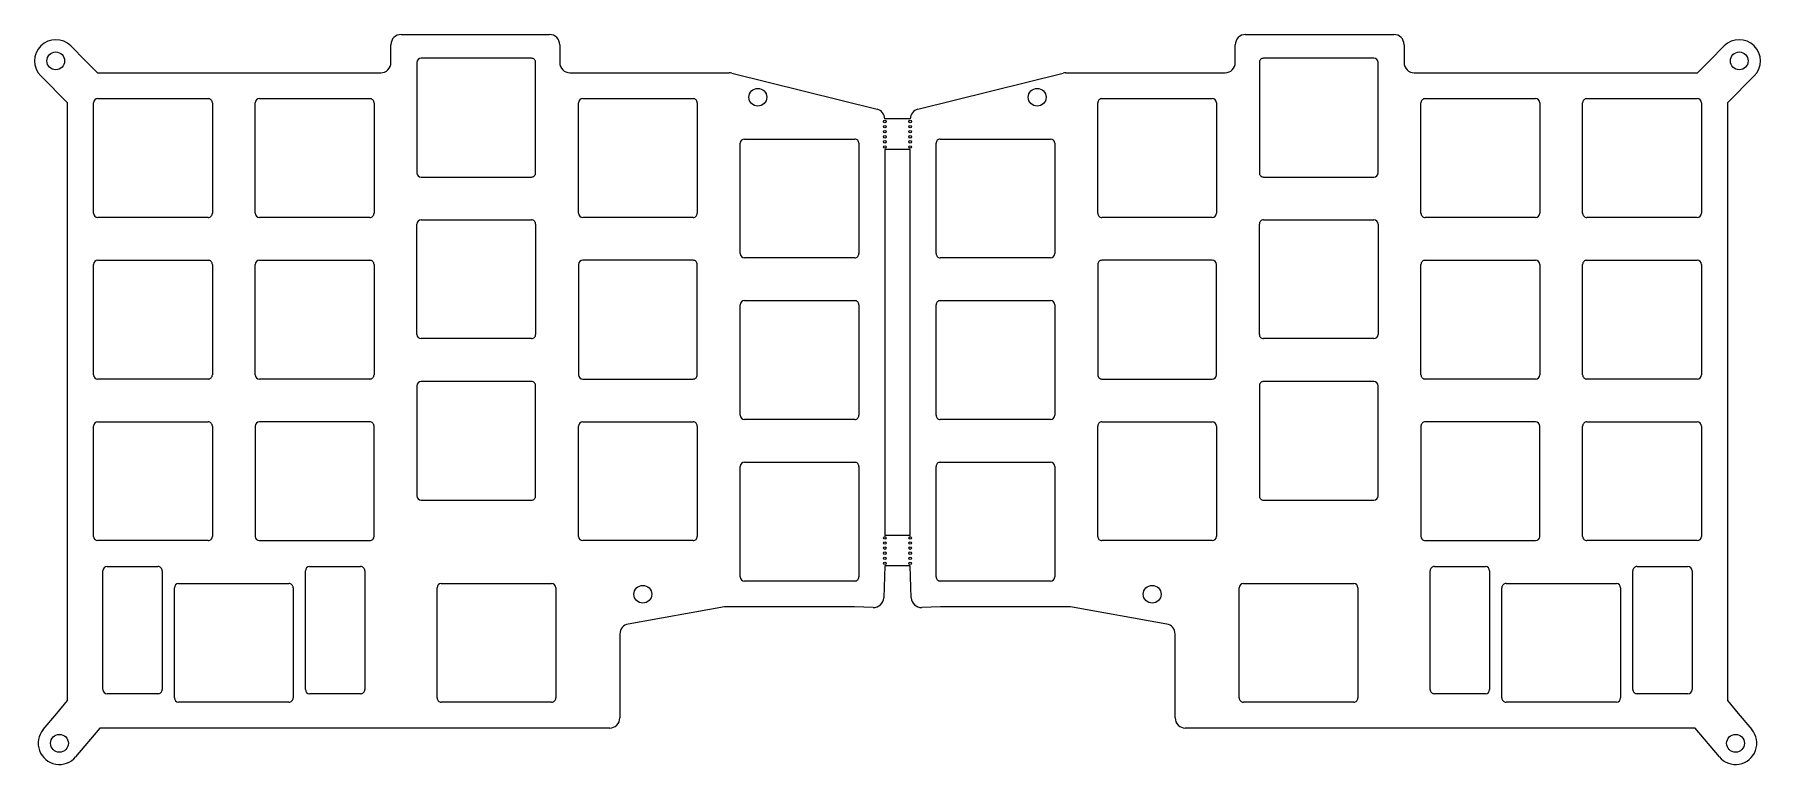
# Model space of a CAD drawing. Extents: x 64 to 268, y -131 to -45.
import ezdxf

# ---------------------------------------------------------------- set-up
doc = ezdxf.new("R2010")
doc.units = 0
doc.layers.add('BLACK', color=7, linetype='CONTINUOUS')

msp = doc.modelspace()

# ---------------------------------------------------------------- linework, layer by layer
at = {"layer": 'BLACK', "linetype": 'CONTINUOUS'}
for p, q in [((68.383703, -46.504456), (70.128628, -48.255179)), ((106.1105, -48.470363), (106.1105, -46.357862)), ((107.3105, -45.157863), (124.8105, -45.157863)), ((126.0105, -46.357862), (126.0105, -48.470363)), ((205.6105, -48.470363), (205.6105, -46.357862)), ((206.8105, -45.157863), (224.3105, -45.157863)), ((225.5105, -46.357862), (225.5105, -48.470363)), ((261.492372, -48.255179), (263.237297, -46.504456)), ((70.128628, -48.255179), (71.543811, -49.670363)), ((109.170279, -48.459064), (109.170278, -61.459064)), ((122.670278, -47.959064), (109.670278, -47.959063)), ((123.170278, -61.459064), (123.170279, -48.459064)), ((208.450721, -48.459064), (208.450722, -61.459064)), ((221.950722, -47.959063), (208.950722, -47.959064)), ((222.450722, -61.459064), (222.450721, -48.459064)), ((260.077189, -49.670363), (261.492372, -48.255179)), ((68.0105, -53.212839), (64.84231, -50.034123)), ((71.543811, -49.670363), (104.9105, -49.670363)), ((127.2105, -49.670362), (145.990359, -49.670363)), ((146.279309, -49.705671), (163.399449, -53.953013)), ((168.221551, -53.953013), (185.341691, -49.705671)), ((185.630641, -49.670363), (204.4105, -49.670362)), ((226.7105, -49.670363), (260.077189, -49.670363)), ((266.77869, -50.034123), (263.6105, -53.212839)), ((71.570279, -52.721563), (84.57028, -52.721564)), ((90.620279, -52.721563), (103.620279, -52.721564)), ((128.720279, -52.721563), (141.720277, -52.721564)), ((189.900723, -52.721564), (202.900721, -52.721563)), ((228.000721, -52.721564), (241.000721, -52.721563)), ((247.05072, -52.721564), (260.050721, -52.721563)), ((68.010501, -123.685378), (68.0105, -53.212839)), ((71.07028, -66.221564), (71.070278, -53.221564)), ((85.070278, -53.221563), (85.070279, -66.221563)), ((90.120279, -66.221564), (90.120278, -53.221564)), ((104.120279, -53.221564), (104.120279, -66.221564)), ((128.220277, -66.221564), (128.220279, -53.221564)), ((142.220279, -53.221564), (142.220278, -66.221563)), ((189.400722, -66.221563), (189.400721, -53.221564)), ((203.400721, -53.221564), (203.400723, -66.221564)), ((227.500721, -66.221564), (227.500721, -53.221564)), ((241.500722, -53.221564), (241.500721, -66.221564)), ((246.550721, -66.221563), (246.550722, -53.221563)), ((260.550722, -53.221564), (260.55072, -66.221564)), ((263.6105, -53.212839), (263.610499, -123.685378)), ((167.310499, -55.117706), (164.310499, -55.117706)), ((147.270279, -70.984064), (147.270279, -57.984064)), ((147.770279, -57.484063), (160.770279, -57.484064)), ((161.270279, -57.984063), (161.270278, -70.984063)), ((164.310499, -58.717706), (164.3105, -104.203724)), ((167.310499, -58.717706), (164.310499, -58.717706)), ((167.3105, -104.203724), (167.310501, -58.717706)), ((170.350722, -70.984063), (170.350721, -57.984063)), ((170.850721, -57.484064), (183.850721, -57.484063)), ((184.350721, -57.984064), (184.350721, -70.984064)), ((109.670279, -61.959063), (122.670279, -61.959064)), ((208.950721, -61.959064), (221.950721, -61.959063)), ((84.570278, -66.721564), (71.570278, -66.721563)), ((103.620279, -66.721564), (90.620279, -66.721563)), ((109.670278, -67.009062), (122.670278, -67.009064)), ((141.720279, -66.721564), (128.720279, -66.721563)), ((202.900721, -66.721563), (189.900721, -66.721564)), ((208.950722, -67.009064), (221.950722, -67.009062)), ((241.000721, -66.721563), (228.000721, -66.721564)), ((260.050722, -66.721563), (247.050722, -66.721564)), ((109.170278, -80.509064), (109.170279, -67.509064)), ((123.170279, -67.509063), (123.170279, -80.509063)), ((208.450721, -80.509063), (208.450721, -67.509063)), ((222.450721, -67.509064), (222.450722, -80.509064)), ((71.070279, -85.271564), (71.070278, -72.271564)), ((71.570279, -71.771563), (84.570279, -71.771565)), ((85.070278, -72.271563), (85.070279, -85.271563)), ((90.120279, -85.271564), (90.120278, -72.271563)), ((90.620279, -71.771563), (103.620279, -71.771564)), ((104.120279, -72.271563), (104.120279, -85.271563)), ((128.220279, -72.271564), (128.220278, -85.271564)), ((141.720279, -71.771564), (128.720279, -71.771562)), ((142.220278, -85.271563), (142.220279, -72.271563)), ((160.770279, -71.484064), (147.770279, -71.484063)), ((183.850721, -71.484063), (170.850721, -71.484064)), ((189.400721, -72.271563), (189.400722, -85.271563)), ((202.900721, -71.771562), (189.900721, -71.771564)), ((203.400722, -85.271564), (203.400721, -72.271564)), ((227.500721, -85.271563), (227.500721, -72.271563)), ((228.000721, -71.771564), (241.000721, -71.771563)), ((241.500722, -72.271563), (241.500721, -85.271564)), ((246.550721, -85.271563), (246.550722, -72.271563)), ((247.050721, -71.771565), (260.050721, -71.771563)), ((260.550722, -72.271564), (260.550721, -85.271564)), ((147.270279, -90.034063), (147.270279, -77.034063)), ((147.770279, -76.534063), (160.770279, -76.534064)), ((161.270279, -77.034063), (161.270278, -90.034063)), ((170.350722, -90.034063), (170.350721, -77.034063)), ((170.850721, -76.534064), (183.850721, -76.534063)), ((184.350721, -77.034063), (184.350721, -90.034063)), ((122.670279, -81.009064), (109.670279, -81.009063)), ((221.950721, -81.009063), (208.950721, -81.009064)), ((84.570278, -85.771564), (71.570278, -85.771563)), ((103.620279, -85.771564), (90.620279, -85.771563)), ((109.170278, -86.559063), (109.170278, -99.559063)), ((122.670278, -86.059064), (109.670279, -86.059063)), ((123.170279, -99.559063), (123.170279, -86.559063)), ((128.720279, -85.771563), (141.720279, -85.771564)), ((189.900721, -85.771564), (202.900721, -85.771563)), ((208.450721, -86.559063), (208.450721, -99.559063)), ((221.950721, -86.059063), (208.950722, -86.059064)), ((222.450722, -99.559063), (222.450722, -86.559063)), ((241.000721, -85.771563), (228.000721, -85.771564)), ((260.050722, -85.771563), (247.050722, -85.771564)), ((71.070279, -104.321563), (71.070279, -91.321563)), ((71.570279, -90.821563), (84.570279, -90.821564)), ((85.070278, -91.321563), (85.070279, -104.321563)), ((90.120278, -91.321562), (90.120279, -104.321563)), ((103.620279, -90.821564), (90.620279, -90.821563)), ((104.120279, -104.321563), (104.120279, -91.321563)), ((128.220278, -104.321563), (128.22028, -91.321563)), ((128.720279, -90.821564), (141.720279, -90.821564)), ((142.22028, -91.321563), (142.220278, -104.321563)), ((160.770279, -90.534064), (147.770279, -90.534063)), ((183.850721, -90.534063), (170.850721, -90.534064)), ((189.400722, -104.321563), (189.40072, -91.321563)), ((189.900721, -90.821564), (202.900721, -90.821564)), ((203.40072, -91.321563), (203.400722, -104.321563)), ((227.500721, -91.321563), (227.500721, -104.321563)), ((241.000721, -90.821563), (228.000721, -90.821564)), ((241.500721, -104.321563), (241.500722, -91.321562)), ((246.550721, -104.321563), (246.550722, -91.321563)), ((247.050721, -90.821564), (260.050721, -90.821563)), ((260.550721, -91.321563), (260.550721, -104.321563)), ((147.770279, -95.584064), (160.770279, -95.584063)), ((170.850721, -95.584063), (183.850721, -95.584064)), ((147.270279, -109.084063), (147.270279, -96.084063)), ((161.270279, -96.084063), (161.270278, -109.084063)), ((170.350722, -109.084063), (170.350721, -96.084063)), ((184.350721, -96.084063), (184.350721, -109.084063)), ((109.670279, -100.059064), (122.670278, -100.059063)), ((208.950722, -100.059063), (221.950721, -100.059064)), ((84.570277, -104.821563), (71.570278, -104.821564)), ((90.620279, -104.821564), (103.620279, -104.821563)), ((141.72028, -104.821563), (128.720279, -104.821564)), ((167.3105, -104.203724), (164.3105, -104.203724)), ((202.900721, -104.821564), (189.90072, -104.821563)), ((228.000721, -104.821563), (241.000721, -104.821564)), ((260.050722, -104.821564), (247.050723, -104.821563)), ((72.15728, -122.371563), (72.15728, -108.371563)), ((72.657279, -107.871563), (78.657278, -107.871563)), ((79.157278, -108.371564), (79.157279, -122.371564)), ((96.033279, -122.371564), (96.033279, -108.371564)), ((96.533278, -107.871564), (102.533278, -107.871564)), ((103.033279, -108.371564), (103.03328, -122.371563)), ((160.770279, -109.584063), (147.770279, -109.584064)), ((164.3105, -107.803724), (164.181131, -111.550262)), ((167.3105, -107.803724), (164.3105, -107.803724)), ((167.439869, -111.550262), (167.3105, -107.803724)), ((183.850721, -109.584064), (170.850721, -109.584063)), ((228.58772, -122.371563), (228.587721, -108.371564)), ((229.087722, -107.871564), (235.087722, -107.871564)), ((235.587721, -108.371564), (235.587721, -122.371564)), ((252.463721, -122.371564), (252.463722, -108.371564)), ((252.963722, -107.871563), (258.963721, -107.871563)), ((259.46372, -108.371563), (259.46372, -122.371563)), ((80.595279, -123.371564), (80.595278, -110.371563)), ((81.095279, -109.871563), (94.095279, -109.871564)), ((94.595278, -110.371563), (94.595279, -123.371564)), ((111.551529, -123.371563), (111.551529, -110.371563)), ((112.051528, -109.871563), (125.051528, -109.871564)), ((125.551529, -110.371563), (125.551529, -123.371563)), ((206.069471, -123.371563), (206.069471, -110.371563)), ((206.569472, -109.871564), (219.569472, -109.871563)), ((220.069471, -110.371563), (220.069471, -123.371563)), ((237.025721, -123.371564), (237.025722, -110.371563)), ((237.525721, -109.871564), (250.525721, -109.871563)), ((251.025722, -110.371563), (251.025721, -123.371564)), ((145.4105, -112.632863), (134.080816, -114.655878)), ((160.7605, -112.632863), (145.4105, -112.632863)), ((162.940434, -112.708136), (160.7605, -112.632863)), ((170.8605, -112.632863), (168.680566, -112.708136)), ((186.2105, -112.632863), (170.8605, -112.632863)), ((197.540184, -114.655878), (186.2105, -112.632863)), ((133.09175, -115.837193), (133.09175, -125.720363)), ((198.52925, -125.720363), (198.52925, -115.837193)), ((66.728259, -125.213493), (68.010501, -123.685378)), ((78.657279, -122.871564), (72.657279, -122.871564)), ((94.095278, -123.871563), (81.095278, -123.871563)), ((102.533279, -122.871563), (96.533279, -122.871563)), ((125.051528, -123.871564), (112.051528, -123.871563)), ((219.569472, -123.871563), (206.569472, -123.871564)), ((235.087721, -122.871563), (229.087721, -122.871563)), ((250.525722, -123.871563), (237.525722, -123.871563)), ((258.963721, -122.871564), (252.963721, -122.871564)), ((263.610499, -123.685378), (264.892741, -125.213493)), ((65.13628, -127.104361), (66.728259, -125.213493)), ((264.892741, -125.213493), (266.48472, -127.104361)), ((71.827336, -126.920362), (68.961166, -130.324648)), ((131.89175, -126.920362), (71.827336, -126.920362)), ((259.793664, -126.920362), (199.72925, -126.920362)), ((262.659834, -130.324648), (259.793664, -126.920362))]:
    msp.add_line(p, q, dxfattribs=at)
at = {"layer": 'BLACK'}
for centre, radius in [((66.613007, -48.26929), 1.05), ((265.007993, -48.26929), 1.05), ((149.348959, -52.553611), 1.050001), ((182.272041, -52.553611), 1.050001), ((164.310499, -55.417706), 0.15), ((164.310499, -56.017706), 0.15), ((164.310499, -56.617706), 0.15), ((167.310499, -55.417706), 0.15), ((167.310499, -56.017706), 0.15), ((167.310499, -56.617706), 0.15), ((164.310499, -57.217706), 0.15), ((164.310499, -57.817706), 0.15), ((164.310499, -58.417706), 0.15), ((167.310499, -57.217706), 0.15), ((167.310499, -57.817706), 0.15), ((167.310499, -58.417706), 0.15), ((164.3105, -104.503724), 0.15), ((164.3105, -105.103724), 0.15), ((164.3105, -105.703724), 0.15), ((167.3105, -104.503724), 0.15), ((167.3105, -105.103724), 0.15), ((167.3105, -105.703724), 0.15), ((164.3105, -106.303724), 0.15), ((164.3105, -106.903724), 0.15), ((164.3105, -107.503724), 0.15), ((167.3105, -106.303724), 0.15), ((167.3105, -106.903724), 0.15), ((167.3105, -107.503724), 0.15), ((135.799066, -111.146587), 1.050001), ((195.821934, -111.146587), 1.050001), ((67.048723, -128.714505), 1.05), ((264.572277, -128.714505), 1.05)]:
    msp.add_circle(centre, radius, dxfattribs=at)
for centre, radius, start, end in [((66.613008, -48.269292), 2.5, -315.09498119, -135.09507928), ((107.310568, -46.357931), 1.200069, 90.00324657, 179.99670568), ((124.810531, -46.357831), 1.199969, -0.00150405, 90.00150405), ((206.810468, -46.357831), 1.199969, -270.00150405, -179.99849595), ((224.310431, -46.357931), 1.200069, 0.00329432, 89.99675343), ((265.007991, -48.269292), 2.5, -44.90492072, 135.09498119), ((104.910568, -48.470431), 1.199931, -90.00329469, 0.00324695), ((109.670308, -48.459091), 0.500029, 90.00343755, 179.99679163), ((122.670321, -48.459021), 0.499958, -0.00487056, 90.00498515), ((127.21053, -48.47033), 1.200031, -179.99847215, -90.0014801), ((204.410469, -48.47033), 1.200031, -89.9985199, -0.00152785), ((208.950678, -48.459021), 0.499958, -270.00498515, -179.99512944), ((221.950691, -48.459091), 0.500029, 0.00320837, 89.99656245), ((226.710431, -48.470431), 1.199931, -180.00324695, -89.99670531), ((145.990429, -50.869803), 1.199441, 76.06362563, 90.00337325), ((185.63057, -50.869803), 1.199441, 89.99662675, 103.93637437), ((71.570307, -53.221592), 0.50003, 90.00338025, 179.99673434), ((84.570321, -53.221521), 0.499957, -0.00492785, 90.00469866), ((90.620307, -53.221592), 0.50003, 90.00338025, 179.99673434), ((103.620321, -53.221521), 0.499957, -0.00492785, 90.00481326), ((128.720308, -53.221591), 0.500029, 90.00332296, 179.99679163), ((141.720321, -53.221521), 0.499958, -0.00487057, 90.00509975), ((189.900678, -53.221521), 0.499958, -270.00509975, -179.99512943), ((202.900691, -53.221591), 0.500029, 0.00320837, 89.99667704), ((228.000678, -53.221521), 0.499957, -270.00481326, -179.99507215), ((241.000692, -53.221592), 0.50003, 0.00326566, 89.99661975), ((247.050678, -53.221521), 0.499957, -270.00469866, -179.99507215), ((260.050692, -53.221592), 0.50003, 0.00326566, 89.99661975), ((163.110502, -55.117702), 1.199997, -0.00015591, 76.06684737), ((168.510497, -55.117702), 1.199997, -256.06684737, -179.99984409), ((147.770308, -57.984091), 0.500029, 90.00332296, 179.99679163), ((160.770321, -57.984021), 0.499958, -0.00475596, 90.00487055), ((170.850678, -57.984021), 0.499958, -270.00487055, -179.99524404), ((183.850691, -57.984091), 0.500029, 0.00320837, 89.99667704), ((109.67032, -61.45902), 0.500043, -179.99501568, -90.00475514), ((122.670307, -61.459092), 0.499971, -90.00320875, 0.00332334), ((208.950692, -61.459092), 0.499971, -180.00332334, -89.99679125), ((221.950679, -61.45902), 0.500043, -89.99524486, -0.00498432), ((71.570321, -66.221521), 0.500042, -179.99518757, -90.00492703), ((84.570308, -66.221592), 0.499971, -90.00332335, 0.00332335), ((90.62032, -66.22152), 0.500042, -179.99507297, -90.00481244), ((103.620307, -66.221592), 0.499972, -90.00326605, 0.00326605), ((109.670308, -67.509091), 0.50003, 90.00349484, 179.99684893), ((122.670321, -67.509021), 0.499958, -0.00475597, 90.00498515), ((128.720319, -66.221519), 0.500043, -179.99495838, -90.00469784), ((141.720307, -66.221592), 0.499971, -90.00320875, 0.00343794), ((189.900692, -66.221592), 0.499971, -180.00343794, -89.99679125), ((202.90068, -66.221519), 0.500043, -89.99530216, -0.00504162), ((208.950678, -67.509021), 0.499958, -270.00498515, -179.99524403), ((221.950691, -67.509091), 0.50003, 0.00315107, 89.99650516), ((228.000692, -66.221592), 0.499972, -180.00326605, -89.99673395), ((241.000679, -66.22152), 0.500042, -89.99518756, -0.00492703), ((247.050692, -66.221592), 0.499971, -180.00332335, -89.99667665), ((260.050678, -66.221521), 0.500042, -89.99507297, -0.00481243), ((147.77032, -70.98402), 0.500042, -179.99507297, -90.00481244), ((160.770307, -70.984092), 0.499971, -90.00320875, 0.00343794), ((170.850692, -70.984092), 0.499971, -180.00343794, -89.99679125), ((183.850679, -70.98402), 0.500042, -89.99518756, -0.00492703), ((71.570307, -72.271592), 0.50003, 90.00338025, 179.99673434), ((84.570321, -72.271521), 0.499957, -0.00487056, 90.00487056), ((90.620308, -72.271591), 0.50003, 90.00343754, 179.99667705), ((103.620321, -72.271521), 0.499957, -0.00492785, 90.00481326), ((128.720308, -72.271591), 0.50003, 90.00338026, 179.99684893), ((141.720321, -72.271521), 0.499958, -0.00475596, 90.00487055), ((189.900678, -72.271521), 0.499958, -270.00487055, -179.99524404), ((202.900691, -72.271591), 0.50003, 0.00315107, 89.99661974), ((228.000678, -72.271521), 0.499957, -270.00481326, -179.99507215), ((241.000691, -72.271591), 0.50003, 0.00332295, 89.99656246), ((247.050678, -72.271521), 0.499957, -270.00487056, -179.99512944), ((260.050692, -72.271592), 0.50003, 0.00326566, 89.99661975), ((147.770308, -77.034092), 0.500029, 90.00332296, 179.99667704), ((160.770321, -77.034021), 0.499958, -0.00475596, 90.00487055), ((170.850678, -77.034021), 0.499958, -270.00487055, -179.99524404), ((183.850692, -77.034092), 0.500029, 0.00332296, 89.99667704), ((109.67032, -80.50902), 0.500043, -179.99501568, -90.00475514), ((122.670307, -80.509092), 0.499972, -90.00326605, 0.00338064), ((208.950692, -80.509092), 0.499972, -180.00338064, -89.99673395), ((221.950679, -80.50902), 0.500043, -89.99524486, -0.00498432), ((71.570321, -85.271521), 0.500042, -179.99518757, -90.00492703), ((84.570307, -85.271592), 0.499972, -90.00315145, 0.00338064), ((90.62032, -85.27152), 0.500042, -179.99507297, -90.00481244), ((103.620307, -85.271592), 0.499972, -90.00326605, 0.00338064), ((128.72032, -85.27152), 0.500043, -179.99501568, -90.00475514), ((141.720307, -85.271592), 0.499971, -90.00320875, 0.00343794), ((189.900692, -85.271592), 0.499971, -180.00343794, -89.99679125), ((202.900679, -85.27152), 0.500043, -89.99524486, -0.00498432), ((228.000692, -85.271592), 0.499972, -180.00338064, -89.99673395), ((241.000679, -85.27152), 0.500042, -89.99518756, -0.00492703), ((247.050692, -85.271592), 0.499972, -180.00338064, -89.99684855), ((260.050678, -85.271521), 0.500042, -89.99507297, -0.00481243), ((109.670306, -86.559093), 0.500029, 90.00320837, 179.99656244), ((122.670321, -86.559021), 0.499958, -0.00475597, 90.00498515), ((208.950678, -86.559021), 0.499958, -270.00498515, -179.99524403), ((221.950693, -86.559093), 0.500029, 0.00343756, 89.99679163), ((71.570307, -91.321592), 0.500029, 90.00326567, 179.99661974), ((84.570321, -91.321521), 0.499957, -0.00492785, 90.00481326), ((90.620306, -91.321593), 0.500029, 90.00320837, 179.99644786), ((103.620321, -91.321521), 0.499957, -0.00492785, 90.00481326), ((128.720308, -91.321592), 0.500028, 90.00332297, 179.99667703), ((141.720321, -91.321521), 0.499958, -0.00469866, 90.00492785), ((147.770321, -90.034021), 0.500042, -179.99518756, -90.00481244), ((160.770307, -90.034092), 0.499971, -90.00320875, 0.00343794), ((170.850692, -90.034092), 0.499971, -180.00343794, -89.99679125), ((183.850679, -90.034021), 0.500042, -89.99518756, -0.00481244), ((189.900678, -91.321521), 0.499958, -270.00492785, -179.99530134), ((202.900692, -91.321592), 0.500028, 0.00332297, 89.99667703), ((228.000678, -91.321521), 0.499957, -270.00481326, -179.99507215), ((241.000693, -91.321593), 0.500029, 0.00355214, 89.99679163), ((247.050678, -91.321521), 0.499957, -270.00481326, -179.99507215), ((260.050692, -91.321592), 0.500029, 0.00338026, 89.99673433), ((147.770307, -96.084092), 0.500029, 90.00315108, 179.99661973), ((160.770321, -96.084021), 0.499958, -0.00481325, 90.00481325), ((170.850679, -96.084021), 0.499958, -270.00481325, -179.99518675), ((183.850692, -96.084092), 0.500029, 0.00338027, 89.99684892), ((109.67032, -99.55902), 0.500044, -179.99513028, -90.00475513), ((122.670307, -99.559092), 0.499971, -90.00343794, 0.00332335), ((208.950692, -99.559092), 0.499971, -180.00332335, -89.99656206), ((221.950679, -99.55902), 0.500044, -89.99524487, -0.00486972), ((71.570321, -104.321521), 0.500043, -179.99524487, -90.00498431), ((84.570307, -104.321592), 0.499972, -90.00326605, 0.00338064), ((90.620321, -104.321521), 0.500043, -179.99513027, -90.00486973), ((103.620308, -104.321592), 0.499971, -90.00332335, 0.00332335), ((128.72032, -104.32152), 0.500043, -179.99507298, -90.00481243), ((141.720307, -104.321592), 0.499971, -90.00315146, 0.00338064), ((189.900692, -104.321592), 0.499971, -180.00338064, -89.99684854), ((202.900679, -104.32152), 0.500043, -89.99518757, -0.00492702), ((228.000692, -104.321592), 0.499971, -180.00332335, -89.99667665), ((241.000678, -104.321521), 0.500043, -89.99513027, -0.00486973), ((247.050692, -104.321592), 0.499972, -180.00338064, -89.99673395), ((260.050678, -104.321521), 0.500043, -89.99501569, -0.00475513), ((72.657308, -108.371591), 0.500029, 90.00349485, 179.99673434), ((78.65732, -108.37152), 0.499958, -0.00481326, 90.00492785), ((96.533307, -108.371592), 0.500029, 90.00338026, 179.99673433), ((102.533321, -108.371521), 0.499958, -0.00487056, 90.00498515), ((147.77032, -109.08402), 0.500043, -179.99507298, -90.00481243), ((160.770307, -109.084092), 0.499971, -90.00326605, 0.00338065), ((170.850692, -109.084092), 0.499971, -180.00338065, -89.99673395), ((183.850679, -109.08402), 0.500043, -89.99518757, -0.00492702), ((229.087678, -108.371521), 0.499958, -270.00498515, -179.99512944), ((235.087692, -108.371592), 0.500029, 0.00326567, 89.99661974), ((252.963679, -108.37152), 0.499958, -270.00492785, -179.99518674), ((258.963691, -108.371591), 0.500029, 0.00326566, 89.99650515), ((81.095307, -110.371592), 0.50003, 90.00338025, 179.99661975), ((94.09532, -110.37152), 0.499957, -0.00498515, 90.00475597), ((112.051583, -110.371616), 0.500054, 90.00630186, 179.99381273), ((125.051496, -110.371596), 0.500033, 0.00383858, 89.99639061), ((162.981991, -111.509007), 1.199849, -91.98482325, -1.97037275), ((168.639008, -111.509007), 1.199849, -178.02962725, -88.01517675), ((206.569503, -110.371596), 0.500033, 90.00360939, 179.99616142), ((219.569416, -110.371616), 0.500054, 0.00618727, 89.99369814), ((237.525679, -110.37152), 0.499957, -270.00475597, -179.99501485), ((250.525692, -110.371592), 0.50003, 0.00338025, 89.99661975), ((134.291782, -115.83722), 1.200032, 100.12525394, 179.99866681), ((197.329217, -115.83722), 1.200032, 0.00133319, 79.87474606), ((72.657321, -122.371521), 0.500043, -179.99513027, -90.00486973), ((78.657307, -122.371592), 0.499972, -90.00326605, 0.00326605), ((81.095321, -123.371521), 0.500042, -179.99518757, -90.00492703), ((94.095307, -123.371592), 0.499972, -90.00326605, 0.00326605), ((96.53332, -122.37152), 0.500042, -179.99507297, -90.00481244), ((102.533308, -122.371591), 0.499972, -90.00338064, 0.00326605), ((112.051495, -123.371595), 0.499967, -180.00378177, -89.99633282), ((125.051583, -123.371617), 0.499946, -90.00618861, 0.00618861), ((206.569417, -123.371617), 0.499946, -180.00618861, -89.99381139), ((219.569504, -123.371595), 0.499967, -90.00366718, 0.00378177), ((229.087691, -122.371591), 0.499972, -180.00326605, -89.99661936), ((235.087679, -122.37152), 0.500042, -89.99518756, -0.00492703), ((237.525692, -123.371592), 0.499972, -180.00326605, -89.99673395), ((250.525678, -123.371521), 0.500042, -89.99507297, -0.00481243), ((252.963692, -122.371592), 0.499972, -180.00326605, -89.99673395), ((258.963678, -122.371521), 0.500043, -89.99513027, -0.00486973), ((131.891843, -125.720456), 1.199906, -90.00448852, 0.00444077), ((199.729156, -125.720456), 1.199906, -180.00444077, -89.99551148), ((67.048715, -128.714513), 2.5, -220.09533096, -40.09477746), ((264.572284, -128.714513), 2.5, -139.90522254, 40.09533096)]:
    msp.add_arc(centre, radius, start, end, dxfattribs=at)

doc.saveas('drawing.dxf')
